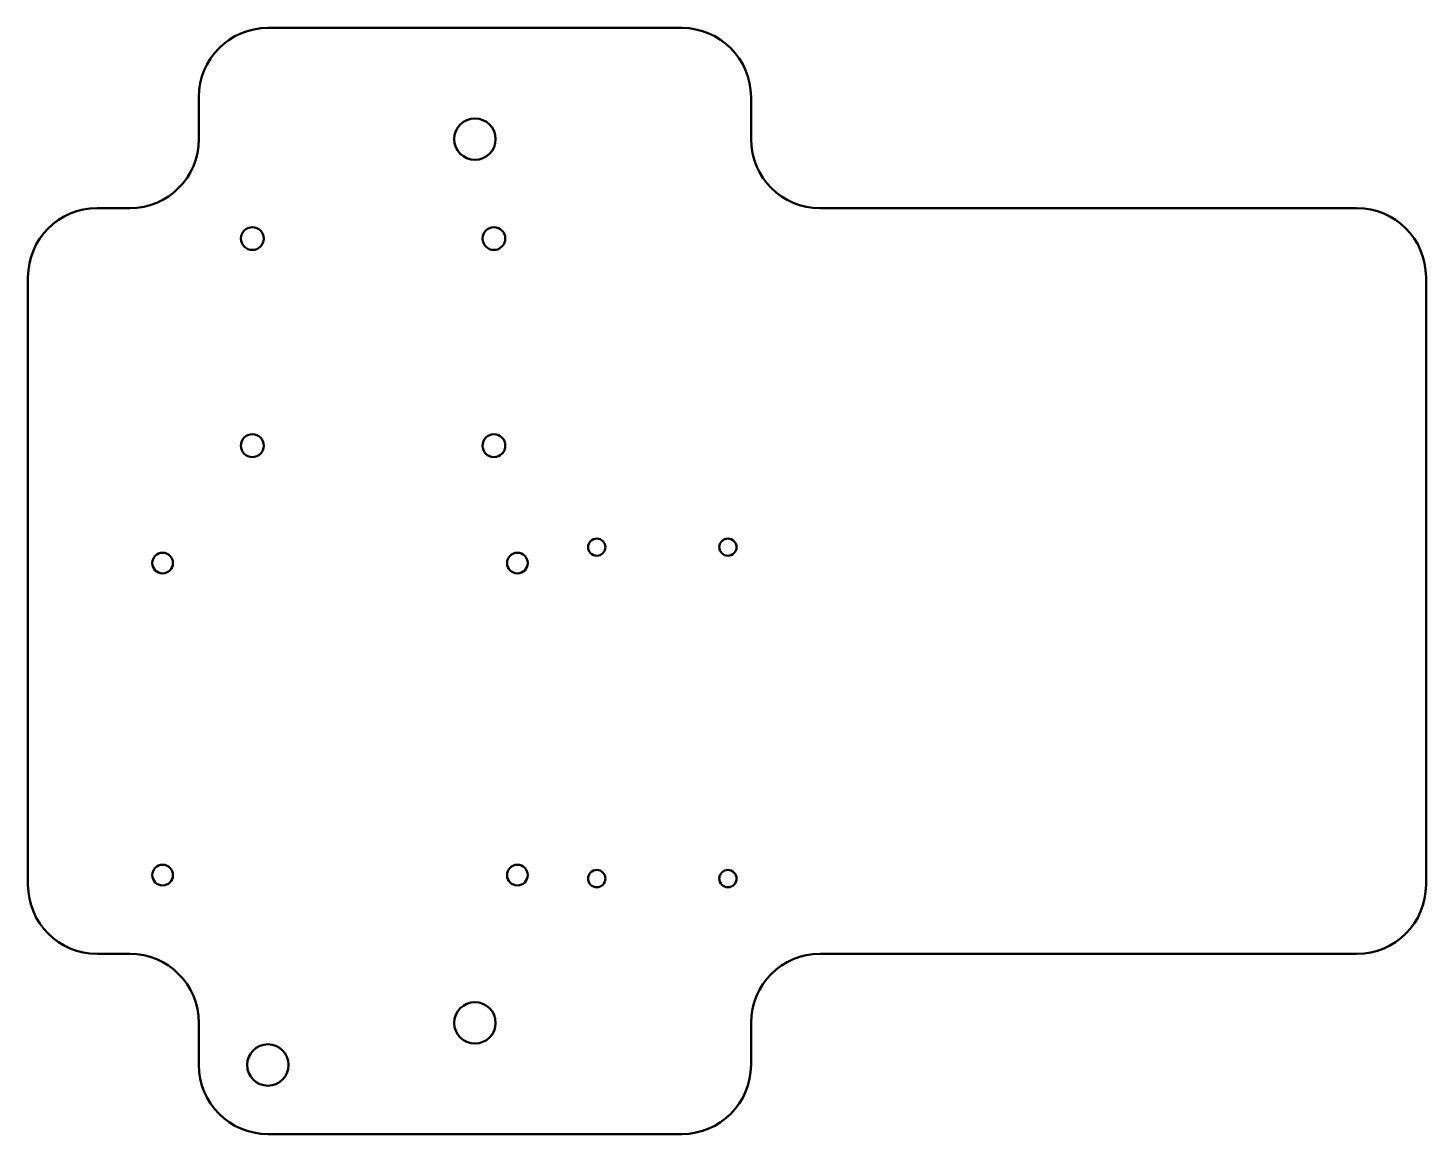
# Model space of a CAD drawing. Header units: millimetres. Extents: x 109 to 311, y 68 to 229.
import ezdxf

# ---------------------------------------------------------------- set-up
doc = ezdxf.new("R2010")
doc.units = ezdxf.units.MM
doc.layers.add('Visible (ISO)', color=7, linetype='Continuous', lineweight=50)

msp = doc.modelspace()

# ---------------------------------------------------------------- linework, layer by layer
at = {"layer": 'Visible (ISO)'}
for p, q in [((203.48, 228.6), (143.48, 228.6)), ((133.48, 218.6), (133.48, 212.5)), ((213.48, 212.5), (213.48, 218.6)), ((123.48, 202.5), (118.73, 202.5)), ((223.48, 202.5), (301.27, 202.5)), ((108.73, 192.5), (108.73, 104.5)), ((311.27, 192.5), (311.27, 104.5)), ((118.73, 94.5), (123.48, 94.5)), ((301.27, 94.5), (223.48, 94.5)), ((133.48, 84.5), (133.48, 78.4)), ((213.48, 78.4), (213.48, 84.5)), ((143.48, 68.4), (203.48, 68.4))]:
    msp.add_line(p, q, dxfattribs=at)
for centre, radius in [((173.48, 212.5), 3), ((141.23, 198.1), 1.65), ((176.23, 198.1), 1.65), ((141.23, 168.1), 1.65), ((176.23, 168.1), 1.65), ((191.13, 153.4), 1.25), ((210.13, 153.4), 1.25), ((128.23, 151.1), 1.5), ((179.63, 151.1), 1.5), ((128.23, 105.9), 1.5), ((179.63, 105.9), 1.5), ((191.13, 105.4), 1.25), ((210.13, 105.4), 1.25), ((173.48, 84.5), 3), ((143.48, 78.4), 3)]:
    msp.add_circle(centre, radius, dxfattribs=at)
for centre, start, end in [((143.48, 218.6), 90, 180), ((203.48, 218.6), 0, 90), ((123.48, 212.5), 270, 0), ((223.48, 212.5), 180, 270), ((118.73, 192.5), 90, 180), ((301.27, 192.5), 0, 90), ((118.73, 104.5), 180, 270), ((301.27, 104.5), 270, 0), ((123.48, 84.5), 0, 90), ((223.48, 84.5), 90, 180), ((143.48, 78.4), 180, 270), ((203.48, 78.4), 270, 0)]:
    msp.add_arc(centre, 10, start, end, dxfattribs=at)

doc.saveas('drawing.dxf')
